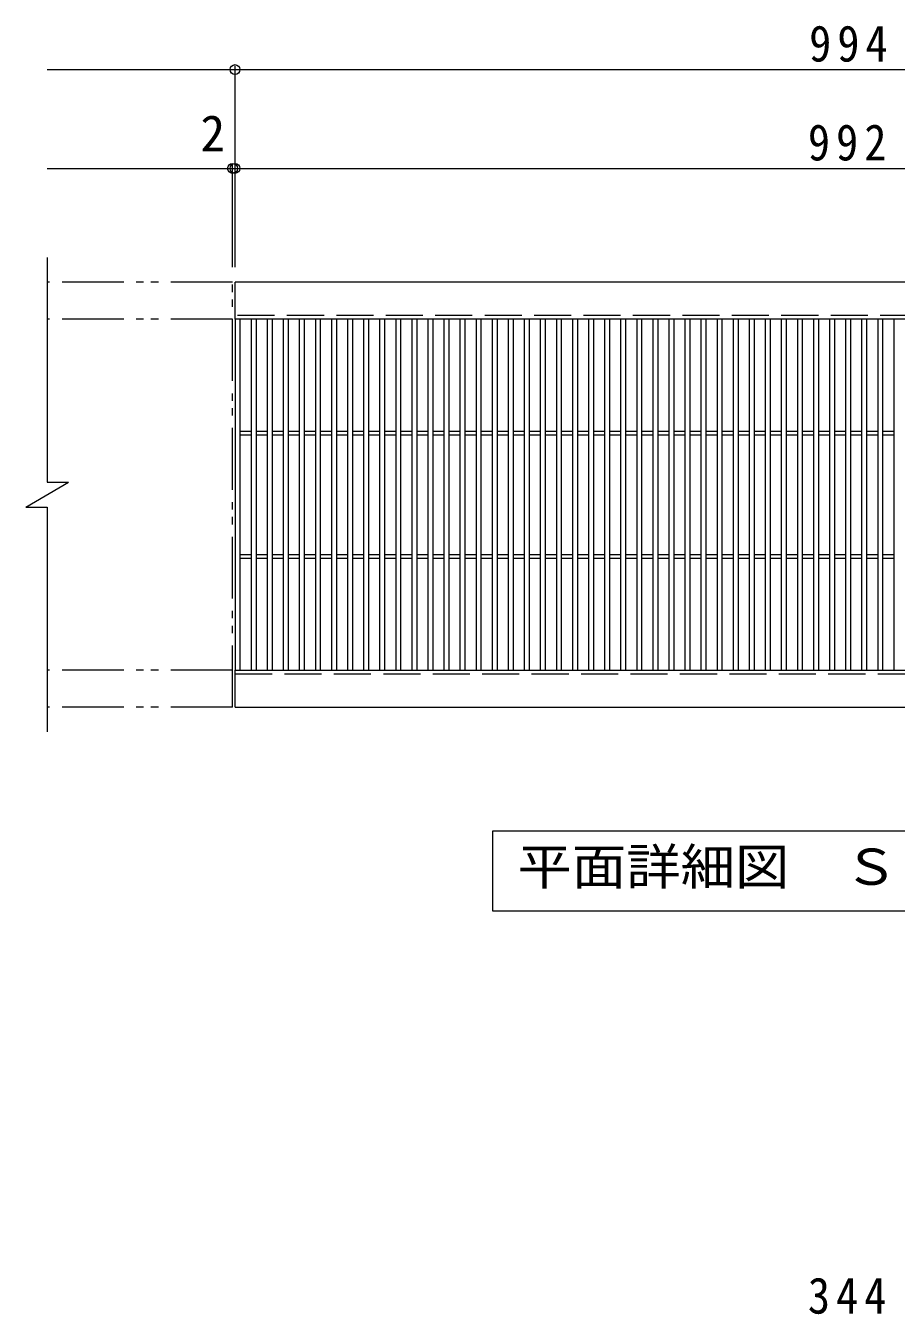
# Model space of a CAD drawing. Units: millimetres at full size, sheet at 1:10, with parts at other scales. Extents: x -1514 to 1852, y -1362 to 1316.
# Drawn here: x -1467 to -763, y 273 to 1316 of the extents above; entities that cross this region are included whole.
import ezdxf
from ezdxf.enums import TextEntityAlignment as Align

# ---------------------------------------------------------------- set-up
doc = ezdxf.new("R2010")
doc.units = ezdxf.units.MM
doc.header["$LTSCALE"] = 10
doc.header["$PDMODE"] = 32
doc.header["$PDSIZE"] = 8
doc.linetypes.add('DASHED3', pattern=[4, 3, -1])
doc.linetypes.add('DOUBLE_CHAIN1', pattern=[8.8, 5, -1, 0.6, -0.6, 0.6, -1])
for name, color, linetype, lineweight in [('A-0', 6, 'Continuous', 9), ('C-1', 2, 'Continuous', 9), ('C-2', 3, 'Continuous', 9), ('C-4', 7, 'Continuous', 9), ('C-5', 7, 'Continuous', 9)]:
    doc.layers.add(name, color=color, linetype=linetype, lineweight=lineweight)
doc.styles.add('ＭＳ ゴシック', font='')
doc.styles.get('ＭＳ ゴシック').set_extended_font_data('MS Gothic')

msp = doc.modelspace()

# ---------------------------------------------------------------- linework, layer by layer
at = {"layer": 'C-1', "linetype": 'DOUBLE_CHAIN1'}
for p, q in [((-1299.58, 1108.58), (-1449.58, 1108.58)), ((-1299.58, 764.58), (-1299.58, 1108.58)), ((-1299.58, 1078.58), (-1449.58, 1078.58)), ((-1299.58, 794.58), (-1449.58, 794.58)), ((-1299.58, 764.58), (-1449.58, 764.58))]:
    msp.add_line(p, q, dxfattribs=at)
at = {"layer": 'C-1'}
for p, q in [((-305.58, 1108.58), (-1297.58, 1108.58)), ((-1297.58, 1078.58), (-1297.58, 1108.58)), ((-305.58, 1078.58), (-1297.58, 1078.58)), ((-1466.9, 926.58), (-1432.26, 946.58)), ((-1297.58, 794.58), (-305.58, 794.58)), ((-1297.58, 764.58), (-1297.58, 794.58)), ((-1297.58, 764.58), (-305.58, 764.58))]:
    msp.add_line(p, q, dxfattribs=at)
at = {"layer": 'C-1', "linetype": 'DASHED3'}
for p, q in [((-305.58, 1081.58), (-1297.58, 1081.58)), ((-1297.58, 791.58), (-305.58, 791.58))]:
    msp.add_line(p, q, dxfattribs=at)
at = {"layer": 'C-1'}
for points in [[(-1449.58, 1128.58), (-1449.58, 946.58), (-1432.26, 946.58)], [(-1466.9, 926.58), (-1449.58, 926.58), (-1449.58, 744.58)]]:
    msp.add_lwpolyline(points, dxfattribs=at)
at = {"layer": 'C-2'}
for p, q in [((-1297.58, 1078.58), (-1297.58, 794.58)), ((-1293.58, 1078.58), (-1293.58, 794.58)), ((-1284.58, 1078.58), (-1284.58, 794.58)), ((-1280.58, 1078.58), (-1280.58, 794.58)), ((-1271.58, 1078.58), (-1271.58, 794.58)), ((-1267.58, 1078.58), (-1267.58, 794.58)), ((-1258.58, 1078.58), (-1258.58, 794.58)), ((-1254.58, 1078.58), (-1254.58, 794.58)), ((-1245.58, 1078.58), (-1245.58, 794.58)), ((-1241.58, 1078.58), (-1241.58, 794.58)), ((-1232.58, 1078.58), (-1232.58, 794.58)), ((-1228.58, 1078.58), (-1228.58, 794.58)), ((-1219.58, 1078.58), (-1219.58, 794.58)), ((-1215.58, 1078.58), (-1215.58, 794.58)), ((-1206.58, 1078.58), (-1206.58, 794.58)), ((-1202.58, 1078.58), (-1202.58, 794.58)), ((-1193.58, 1078.58), (-1193.58, 794.58)), ((-1189.58, 1078.58), (-1189.58, 794.58)), ((-1180.58, 1078.58), (-1180.58, 794.58)), ((-1176.58, 1078.58), (-1176.58, 794.58)), ((-1167.58, 1078.58), (-1167.58, 794.58)), ((-1163.58, 1078.58), (-1163.58, 794.58)), ((-1154.58, 1078.58), (-1154.58, 794.58)), ((-1150.58, 1078.58), (-1150.58, 794.58)), ((-1141.58, 1078.58), (-1141.58, 794.58)), ((-1137.58, 1078.58), (-1137.58, 794.58)), ((-1128.58, 1078.58), (-1128.58, 794.58)), ((-1124.58, 1078.58), (-1124.58, 794.58)), ((-1115.58, 1078.58), (-1115.58, 794.58)), ((-1111.58, 1078.58), (-1111.58, 794.58)), ((-1102.58, 1078.58), (-1102.58, 794.58)), ((-1098.58, 1078.58), (-1098.58, 794.58)), ((-1089.58, 1078.58), (-1089.58, 794.58)), ((-1085.58, 1078.58), (-1085.58, 794.58)), ((-1076.58, 1078.58), (-1076.58, 794.58)), ((-1072.58, 1078.58), (-1072.58, 794.58)), ((-1063.58, 1078.58), (-1063.58, 794.58)), ((-1059.58, 1078.58), (-1059.58, 794.58)), ((-1050.58, 1078.58), (-1050.58, 794.58)), ((-1046.58, 1078.58), (-1046.58, 794.58)), ((-1037.58, 1078.58), (-1037.58, 794.58)), ((-1033.58, 1078.58), (-1033.58, 794.58)), ((-1024.58, 1078.58), (-1024.58, 794.58)), ((-1020.58, 1078.58), (-1020.58, 794.58)), ((-1011.58, 1078.58), (-1011.58, 794.58)), ((-1007.58, 1078.58), (-1007.58, 794.58)), ((-998.58, 1078.58), (-998.58, 794.58)), ((-994.58, 1078.58), (-994.58, 794.58)), ((-985.58, 1078.58), (-985.58, 794.58)), ((-981.58, 1078.58), (-981.58, 794.58)), ((-972.58, 1078.58), (-972.58, 794.58)), ((-968.58, 1078.58), (-968.58, 794.58)), ((-959.58, 1078.58), (-959.58, 794.58)), ((-955.58, 1078.58), (-955.58, 794.58)), ((-946.58, 1078.58), (-946.58, 794.58)), ((-942.58, 1078.58), (-942.58, 794.58)), ((-933.58, 1078.58), (-933.58, 794.58)), ((-929.58, 1078.58), (-929.58, 794.58)), ((-920.58, 1078.58), (-920.58, 794.58)), ((-916.58, 1078.58), (-916.58, 794.58)), ((-907.59, 1078.58), (-907.59, 794.58)), ((-903.59, 1078.58), (-903.59, 794.58)), ((-894.59, 1078.58), (-894.59, 794.58)), ((-890.59, 1078.58), (-890.59, 794.58)), ((-881.59, 1078.58), (-881.59, 794.58)), ((-877.59, 1078.58), (-877.59, 794.58)), ((-868.59, 1078.58), (-868.59, 794.58)), ((-864.59, 1078.58), (-864.59, 794.58)), ((-855.59, 1078.58), (-855.59, 794.58)), ((-851.59, 1078.58), (-851.59, 794.58)), ((-842.59, 1078.58), (-842.59, 794.58)), ((-838.59, 1078.58), (-838.59, 794.58)), ((-829.59, 1078.58), (-829.59, 794.58)), ((-825.59, 1078.58), (-825.59, 794.58)), ((-816.59, 1078.58), (-816.59, 794.58)), ((-812.59, 1078.58), (-812.59, 794.58)), ((-803.59, 1078.58), (-803.59, 794.58)), ((-799.59, 1078.58), (-799.59, 794.58)), ((-790.59, 1078.58), (-790.59, 794.58)), ((-786.59, 1078.58), (-786.59, 794.58)), ((-777.59, 1078.58), (-777.59, 794.58)), ((-773.59, 1078.58), (-773.59, 794.58)), ((-764.59, 1078.58), (-764.59, 794.58)), ((-1293.58, 988.08), (-1284.58, 988.08)), ((-1293.58, 985.08), (-1284.58, 985.08)), ((-1280.58, 988.08), (-1271.58, 988.08)), ((-1280.58, 985.08), (-1271.58, 985.08)), ((-1267.58, 988.08), (-1258.58, 988.08)), ((-1267.58, 985.08), (-1258.58, 985.08)), ((-1254.58, 988.08), (-1245.58, 988.08)), ((-1254.58, 985.08), (-1245.58, 985.08)), ((-1241.58, 988.08), (-1232.58, 988.08)), ((-1241.58, 985.08), (-1232.58, 985.08)), ((-1228.58, 988.08), (-1219.58, 988.08)), ((-1228.58, 985.08), (-1219.58, 985.08)), ((-1215.58, 988.08), (-1206.58, 988.08)), ((-1215.58, 985.08), (-1206.58, 985.08)), ((-1202.58, 988.08), (-1193.58, 988.08)), ((-1202.58, 985.08), (-1193.58, 985.08)), ((-1189.58, 988.08), (-1180.58, 988.08)), ((-1189.58, 985.08), (-1180.58, 985.08)), ((-1176.58, 988.08), (-1167.58, 988.08)), ((-1176.58, 985.08), (-1167.58, 985.08)), ((-1163.58, 988.08), (-1154.58, 988.08)), ((-1163.58, 985.08), (-1154.58, 985.08)), ((-1150.58, 988.08), (-1141.58, 988.08)), ((-1150.58, 985.08), (-1141.58, 985.08)), ((-1137.58, 988.08), (-1128.58, 988.08)), ((-1137.58, 985.08), (-1128.58, 985.08)), ((-1124.58, 988.08), (-1115.58, 988.08)), ((-1124.58, 985.08), (-1115.58, 985.08)), ((-1111.58, 988.08), (-1102.58, 988.08)), ((-1111.58, 985.08), (-1102.58, 985.08)), ((-1098.58, 988.08), (-1089.58, 988.08)), ((-1098.58, 985.08), (-1089.58, 985.08)), ((-1085.58, 988.08), (-1076.58, 988.08)), ((-1085.58, 985.08), (-1076.58, 985.08)), ((-1072.58, 988.08), (-1063.58, 988.08)), ((-1072.58, 985.08), (-1063.58, 985.08)), ((-1059.58, 988.08), (-1050.58, 988.08)), ((-1059.58, 985.08), (-1050.58, 985.08)), ((-1046.58, 988.08), (-1037.58, 988.08)), ((-1046.58, 985.08), (-1037.58, 985.08)), ((-1033.58, 988.08), (-1024.58, 988.08)), ((-1033.58, 985.08), (-1024.58, 985.08)), ((-1020.58, 988.08), (-1011.58, 988.08)), ((-1020.58, 985.08), (-1011.58, 985.08)), ((-1007.58, 988.08), (-998.58, 988.08)), ((-1007.58, 985.08), (-998.58, 985.08)), ((-994.58, 988.08), (-985.58, 988.08)), ((-994.58, 985.08), (-985.58, 985.08)), ((-981.58, 988.08), (-972.58, 988.08)), ((-981.58, 985.08), (-972.58, 985.08)), ((-968.58, 988.08), (-959.58, 988.08)), ((-968.58, 985.08), (-959.58, 985.08)), ((-955.58, 988.08), (-946.58, 988.08)), ((-955.58, 985.08), (-946.58, 985.08)), ((-942.58, 988.08), (-933.58, 988.08)), ((-942.58, 985.08), (-933.58, 985.08)), ((-929.58, 988.08), (-920.58, 988.08)), ((-929.58, 985.08), (-920.58, 985.08)), ((-916.58, 988.08), (-907.59, 988.08)), ((-916.58, 985.08), (-907.59, 985.08)), ((-903.59, 988.08), (-894.59, 988.08)), ((-903.59, 985.08), (-894.59, 985.08)), ((-890.59, 988.08), (-881.59, 988.08)), ((-890.59, 985.08), (-881.59, 985.08)), ((-877.59, 988.08), (-868.59, 988.08)), ((-877.59, 985.08), (-868.59, 985.08)), ((-864.59, 988.08), (-855.59, 988.08)), ((-864.59, 985.08), (-855.59, 985.08)), ((-851.59, 988.08), (-842.59, 988.08)), ((-851.59, 985.08), (-842.59, 985.08)), ((-838.59, 988.08), (-829.59, 988.08)), ((-838.59, 985.08), (-829.59, 985.08)), ((-825.59, 988.08), (-816.59, 988.08)), ((-825.59, 985.08), (-816.59, 985.08)), ((-812.59, 988.08), (-803.59, 988.08)), ((-812.59, 985.08), (-803.59, 985.08)), ((-799.59, 988.08), (-790.59, 988.08)), ((-799.59, 985.08), (-790.59, 985.08)), ((-786.59, 988.08), (-777.59, 988.08)), ((-786.59, 985.08), (-777.59, 985.08)), ((-773.59, 988.08), (-764.59, 988.08)), ((-773.59, 985.08), (-764.59, 985.08)), ((-1293.58, 888.08), (-1284.58, 888.08)), ((-1280.58, 888.08), (-1271.58, 888.08)), ((-1267.58, 888.08), (-1258.58, 888.08)), ((-1254.58, 888.08), (-1245.58, 888.08)), ((-1241.58, 888.08), (-1232.58, 888.08)), ((-1228.58, 888.08), (-1219.58, 888.08)), ((-1215.58, 888.08), (-1206.58, 888.08)), ((-1202.58, 888.08), (-1193.58, 888.08)), ((-1189.58, 888.08), (-1180.58, 888.08)), ((-1176.58, 888.08), (-1167.58, 888.08)), ((-1163.58, 888.08), (-1154.58, 888.08)), ((-1150.58, 888.08), (-1141.58, 888.08)), ((-1137.58, 888.08), (-1128.58, 888.08)), ((-1124.58, 888.08), (-1115.58, 888.08)), ((-1111.58, 888.08), (-1102.58, 888.08)), ((-1098.58, 888.08), (-1089.58, 888.08)), ((-1085.58, 888.08), (-1076.58, 888.08)), ((-1072.58, 888.08), (-1063.58, 888.08)), ((-1059.58, 888.08), (-1050.58, 888.08)), ((-1046.58, 888.08), (-1037.58, 888.08)), ((-1033.58, 888.08), (-1024.58, 888.08)), ((-1020.58, 888.08), (-1011.58, 888.08)), ((-1007.58, 888.08), (-998.58, 888.08)), ((-994.58, 888.08), (-985.58, 888.08)), ((-981.58, 888.08), (-972.58, 888.08)), ((-968.58, 888.08), (-959.58, 888.08)), ((-955.58, 888.08), (-946.58, 888.08)), ((-942.58, 888.08), (-933.58, 888.08)), ((-929.58, 888.08), (-920.58, 888.08)), ((-916.58, 888.08), (-907.59, 888.08)), ((-903.59, 888.08), (-894.59, 888.08)), ((-890.59, 888.08), (-881.59, 888.08)), ((-877.59, 888.08), (-868.59, 888.08)), ((-864.59, 888.08), (-855.59, 888.08)), ((-851.59, 888.08), (-842.59, 888.08)), ((-838.59, 888.08), (-829.59, 888.08)), ((-825.59, 888.08), (-816.59, 888.08)), ((-812.59, 888.08), (-803.59, 888.08)), ((-799.59, 888.08), (-790.59, 888.08)), ((-786.59, 888.08), (-777.59, 888.08)), ((-773.59, 888.08), (-764.59, 888.08)), ((-1293.58, 885.08), (-1284.58, 885.08)), ((-1280.58, 885.08), (-1271.58, 885.08)), ((-1267.58, 885.08), (-1258.58, 885.08)), ((-1254.58, 885.08), (-1245.58, 885.08)), ((-1241.58, 885.08), (-1232.58, 885.08)), ((-1228.58, 885.08), (-1219.58, 885.08)), ((-1215.58, 885.08), (-1206.58, 885.08)), ((-1202.58, 885.08), (-1193.58, 885.08)), ((-1189.58, 885.08), (-1180.58, 885.08)), ((-1176.58, 885.08), (-1167.58, 885.08)), ((-1163.58, 885.08), (-1154.58, 885.08)), ((-1150.58, 885.08), (-1141.58, 885.08)), ((-1137.58, 885.08), (-1128.58, 885.08)), ((-1124.58, 885.08), (-1115.58, 885.08)), ((-1111.58, 885.08), (-1102.58, 885.08)), ((-1098.58, 885.08), (-1089.58, 885.08)), ((-1085.58, 885.08), (-1076.58, 885.08)), ((-1072.58, 885.08), (-1063.58, 885.08)), ((-1059.58, 885.08), (-1050.58, 885.08)), ((-1046.58, 885.08), (-1037.58, 885.08)), ((-1033.58, 885.08), (-1024.58, 885.08)), ((-1020.58, 885.08), (-1011.58, 885.08)), ((-1007.58, 885.08), (-998.58, 885.08)), ((-994.58, 885.08), (-985.58, 885.08)), ((-981.58, 885.08), (-972.58, 885.08)), ((-968.58, 885.08), (-959.58, 885.08)), ((-955.58, 885.08), (-946.58, 885.08)), ((-942.58, 885.08), (-933.58, 885.08)), ((-929.58, 885.08), (-920.58, 885.08)), ((-916.58, 885.08), (-907.59, 885.08)), ((-903.59, 885.08), (-894.59, 885.08)), ((-890.59, 885.08), (-881.59, 885.08)), ((-877.59, 885.08), (-868.59, 885.08)), ((-864.59, 885.08), (-855.59, 885.08)), ((-851.59, 885.08), (-842.59, 885.08)), ((-838.59, 885.08), (-829.59, 885.08)), ((-825.59, 885.08), (-816.59, 885.08)), ((-812.59, 885.08), (-803.59, 885.08)), ((-799.59, 885.08), (-790.59, 885.08)), ((-786.59, 885.08), (-777.59, 885.08)), ((-773.59, 885.08), (-764.59, 885.08))]:
    msp.add_line(p, q, dxfattribs=at)
at = {"layer": 'C-4'}
for p, q in [((-1297.58, 1120.58), (-1297.58, 1283.58)), ((-1449.58, 1280.58), (-153.58, 1280.58)), ((-1449.58, 1200.58), (-153.58, 1200.58)), ((-1299.58, 1120.58), (-1299.58, 1203.58))]:
    msp.add_line(p, q, dxfattribs=at)
for p in [(-1297.58, 1280.58), (-1299.58, 1200.58), (-1297.58, 1200.58)]:
    msp.add_point(p, dxfattribs=at)
at = {"layer": 'C-5'}
msp.add_lwpolyline([(-1089.08, 599.58), (-1089.08, 664.58), (-514.08, 664.58), (-514.08, 599.58)], close=True, dxfattribs=at)

# ---------------------------------------------------------------- texts
at = {"layer": 'A-0', "color": 2, "insert": (-834.08, 273.39), "char_height": 29.33, "attachment_point": 7, "style": 'ＭＳ ゴシック'}
msp.add_mtext('\\T1.27;\\W0.9;344', dxfattribs=at)
at = {"layer": 'C-4', "color": 2, "style": 'ＭＳ ゴシック'}
msp.add_text('2', height=29.33, dxfattribs=at).set_placement((-1325.54, 1205.58), align=Align.BOTTOM_LEFT)
at = {"layer": 'C-4', "color": 2, "char_height": 29.33, "attachment_point": 7, "style": 'ＭＳ ゴシック'}
for s, insert in [('\\T1.27;\\W0.9;994', (-833.08, 1286.58)), ('\\T1.27;\\W0.9;992', (-834.08, 1206.58))]:
    msp.add_mtext(s, dxfattribs=dict(at, insert=insert))
at = {"layer": 'C-5', "color": 2, "style": 'ＭＳ ゴシック', "width": 1.1}
msp.add_text('平面詳細図\u3000Ｓ＝１：１０', height=29.33, dxfattribs=at).set_placement((-1069.08, 612.08), align=Align.BOTTOM_LEFT)

doc.saveas('drawing.dxf')
